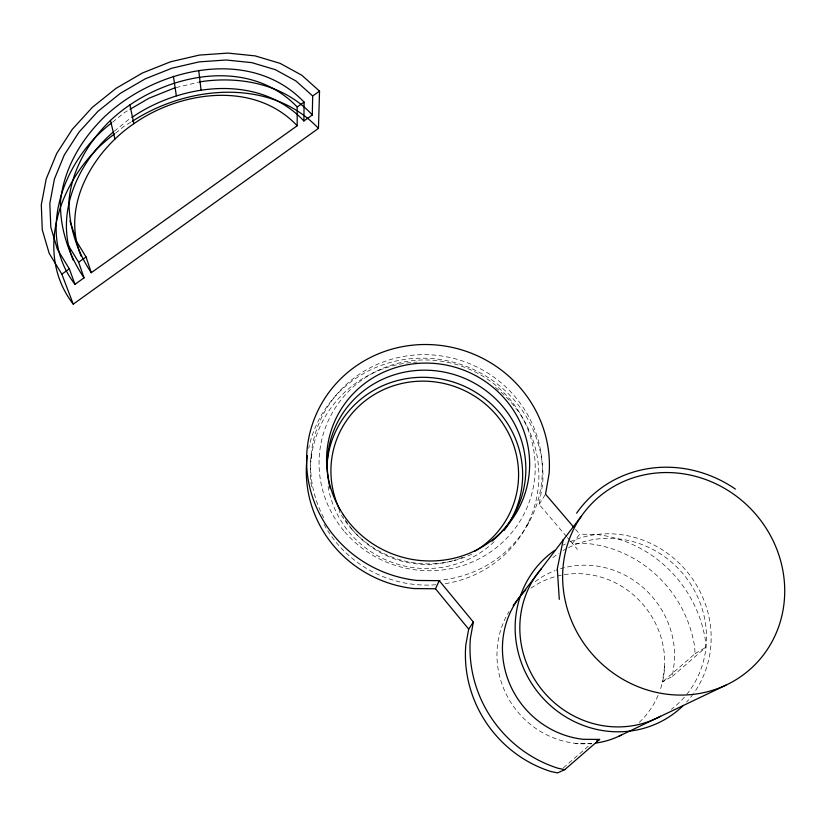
<?xml version="1.0" encoding="UTF-8"?>
<svg xmlns="http://www.w3.org/2000/svg" width="826" height="826" viewBox="0 0 826 826"><rect width="100%" height="100%" fill="white"/><g stroke="black" fill="none" stroke-linecap="round" stroke-linejoin="round"><path stroke-width="0.62" stroke-dasharray="4.13 3.1" d="M311.134 458.688L311.35 452.576M664.631 666.479L662.38 682.028L672.333 676.37L674.615 660.418A88.774 84.613 53.1 0 0 556.259 570.147M566.564 536.559L539.13 504.376L542.661 484.067A118.758 115.103 20.3 0 0 440.588 359.558A118.758 115.103 20.3 0 0 308.687 448.332M539.13 504.376L545.532 494.206M526.802 525.501L530.096 520.297M672.333 676.37L705.838 647.316L705.435 640.449A122.093 116.363 53.2 0 0 595.752 534.391L579.718 534.195L572.387 543.394L588.019 543.58A118.882 113.441 54.1 0 1 694.687 647.016L695.069 653.696L662.38 682.028M563.332 767.86L591.488 743.462L575.66 743.359M115.671 133.089L124.489 125.944L131.055 122.093M112.615 122.145L124.519 112.532L128.939 109.941M114.308 131.189L129.703 118.727M695.069 653.696L705.838 647.316M176.021 87.566L197.796 82.466M575.546 529.321L579.718 534.195M567.4 537.54L569.888 540.462M570.725 541.443L577.446 549.321M591.757 743.524A86.441 82.486 54 0 1 510.602 702.028A86.441 82.486 54 0 1 509.115 611.436M530.973 588.143A86.441 82.486 54 0 1 556.538 576.28M557.22 576.104A86.441 82.486 54 0 1 641.73 603.011A86.441 82.486 54 0 1 659.943 690.619M658.064 695.43A86.441 82.486 54 0 1 638.963 722.657M501.145 392.216A114.659 111.138 20.3 0 1 534.308 506.999A114.659 111.138 20.3 0 1 443.438 583.941M435.891 584.767A114.659 111.138 20.3 0 1 323.885 524.118M311.495 486.679A114.659 111.138 20.3 0 1 417.12 362.098M495.548 387.487A114.659 111.138 20.3 0 1 500.236 391.4M535.217 581.545A88.774 84.613 53.1 0 1 555.072 570.59M494.051 541.794A98.273 95.248 20.2 0 1 394.312 563.177A98.273 95.248 20.2 0 1 327.953 485.502M462.56 557.364A94.174 91.273 20.2 0 1 454.414 560.265M453.226 560.627A94.174 91.273 20.2 0 1 352.661 529.993M351.876 529.043A94.174 91.273 20.2 0 1 343.43 516.87M471.646 554.215A99.667 96.487 20 0 1 339.156 511.232M323.699 517.757A116.28 112.573 20 0 1 385.618 361.117A116.28 112.573 20 0 1 538.975 443.025A116.28 112.573 20 0 1 440.464 580.131M552.842 557.643A96.239 91.335 50.6 0 1 558.841 553.234M563.074 550.57A96.239 91.335 50.6 0 1 567.441 548.154M568.546 547.597A96.239 91.335 50.6 0 1 685.167 576.414A96.239 91.335 50.6 0 1 685.198 696.256M684.362 697.216A96.239 91.335 50.6 0 1 671.321 709.297M563.218 545.119A101.061 95.909 50.6 0 1 565.407 543.962M569.857 541.835A101.061 95.909 50.6 0 1 687.304 571.974A101.061 95.909 50.6 0 1 693.892 693.035M693.148 694.067A101.061 95.909 50.6 0 1 686.695 701.976M344.721 531.841A108.485 104.985 19.9 0 0 528.898 502.91A108.485 104.985 19.9 0 0 407.765 361.282A108.485 104.985 19.9 0 0 344.721 531.841"/><path stroke-width="1.24" d="M297.174 125.769L297.195 106.988C246.633 54.072 158.654 75.094 110.457 120.431C88.485 141.721 71.924 169.485 69.002 200.377C68.641 225.932 77.024 251.579 91.283 272.694L297.174 125.769C254.563 80.442 180.801 90.808 133.864 123.694C92.626 151.788 60.515 206.293 81.124 256.143M74.97 284.33L69.322 268.853L57.366 249.256L50.799 227.15L49.828 203.423L54.413 179.046L64.294 154.978L79.007 132.139L97.922 111.355L120.297 93.379L145.242 78.842L171.839 68.228L199.118 61.878L226.097 59.999L251.816 62.642L275.378 69.704L295.915 80.948L312.682 95.992L312.29 114.979L303.896 120.968L304.092 102.094C250.123 45.719 156.341 68.093 104.881 116.394C81.382 139.109 63.664 168.741 60.484 201.73C59.833 228.719 68.961 255.637 84.046 277.856L74.97 284.33C34.95 232.808 64.191 158.664 111.624 122.95M318.444 128.402L319.538 91.118L301.789 75.228L280.055 63.344L255.151 55.889L227.966 53.091L199.438 55.074L170.59 61.774L142.454 72.977L116.053 88.341L92.367 107.328L72.316 129.3L56.705 153.471L46.204 178.953L41.3 204.776L42.281 229.917L49.199 253.375L61.847 274.16L73.246 304.144L318.444 128.402C270.339 77.117 186.81 85.553 132.139 121.443M573.874 527.37L545.532 494.206L549.135 473.412A121.876 117.87 19.8 0 0 437.16 345.061A121.876 117.87 19.8 0 0 306.993 450.542A121.876 117.87 19.8 0 0 417.047 580.451L439.246 580.688L473.36 622.05L468.693 629.113L465.802 644.91A118.882 113.441 54.1 0 0 550.818 771.494L557.509 772.909L564.757 769.656L599.624 739.415L583.362 739.311A88.774 84.613 53.1 0 1 508.527 680.975A88.774 84.613 53.1 0 1 525.749 589.898M473.36 622.05L470.407 638.25A122.093 116.363 53.2 0 0 557.88 768.211L564.757 769.656M563.28 539.388L557.313 568.784L559.285 599.387M468.693 629.113L435.498 588.783L439.246 580.688M513.183 605.561L581.215 516.384M114.69 133.884C63.592 170.631 30.913 249.184 73.246 304.144M113.348 131.974C77.778 162.402 54.082 214.388 73.204 260.149M61.847 274.16L69.322 268.853M84.046 277.856L78.635 262.234L86.069 256.958L75.662 240.036M297.195 106.988L304.092 102.094M312.682 95.992L319.538 91.118M130.043 109.29L148.856 98.273L174.802 87.855M131.85 117.468C181.627 83.281 259.137 73.39 303.896 120.968M596.568 740.932L599.624 739.415M618.808 736.265L725.94 685.146M199.004 82.187L201.43 81.619C240.8 75.827 284.681 84.479 312.29 114.979M435.498 588.783L413.878 588.556A118.758 115.103 20.3 0 1 307.386 455.766M67.546 244.135L78.635 262.234M69.921 220.914L75.496 237.434M86.069 256.958L91.283 272.694M110.457 120.431L114.948 139.036M129.858 104.778L133.864 123.694M173.408 76.322L176.341 95.785M198.715 70.416L201.038 89.982M621.111 735.14A86.441 82.486 54 0 1 595.432 743.111M327.406 460.474A98.273 95.248 20.2 0 1 459.937 384.41A98.273 95.248 20.2 0 1 504.108 530.457M339.992 510.385A94.174 91.273 20.2 0 1 381.209 390.76A94.174 91.273 20.2 0 1 506.101 428.735A94.174 91.273 20.2 0 1 474.651 551.345M330.214 488.548A99.667 96.487 20 0 1 387.559 377.183A99.667 96.487 20 0 1 510.561 417.109A99.667 96.487 20 0 1 492.1 541.102M576.631 513.163A120.4 112.925 45.9 0 1 735.429 489.116M683.154 705.631A101.061 95.909 50.6 0 1 539.264 693.933A101.061 95.909 50.6 0 1 554.752 550.353M660.542 716.214A96.239 91.335 50.6 0 1 542.145 690.051A96.239 91.335 50.6 0 1 541.226 568.887M343.255 514.608A101.897 98.552 19.7 0 0 518.811 508.341A101.897 98.552 19.7 0 0 422.231 363.161A101.897 98.552 19.7 0 0 343.255 514.608M565.614 602.453A114.669 107.545 45.9 0 0 749.863 669.494A114.669 107.545 45.9 0 0 705.569 479.493A114.669 107.545 45.9 0 0 565.614 602.453"/></g></svg>
